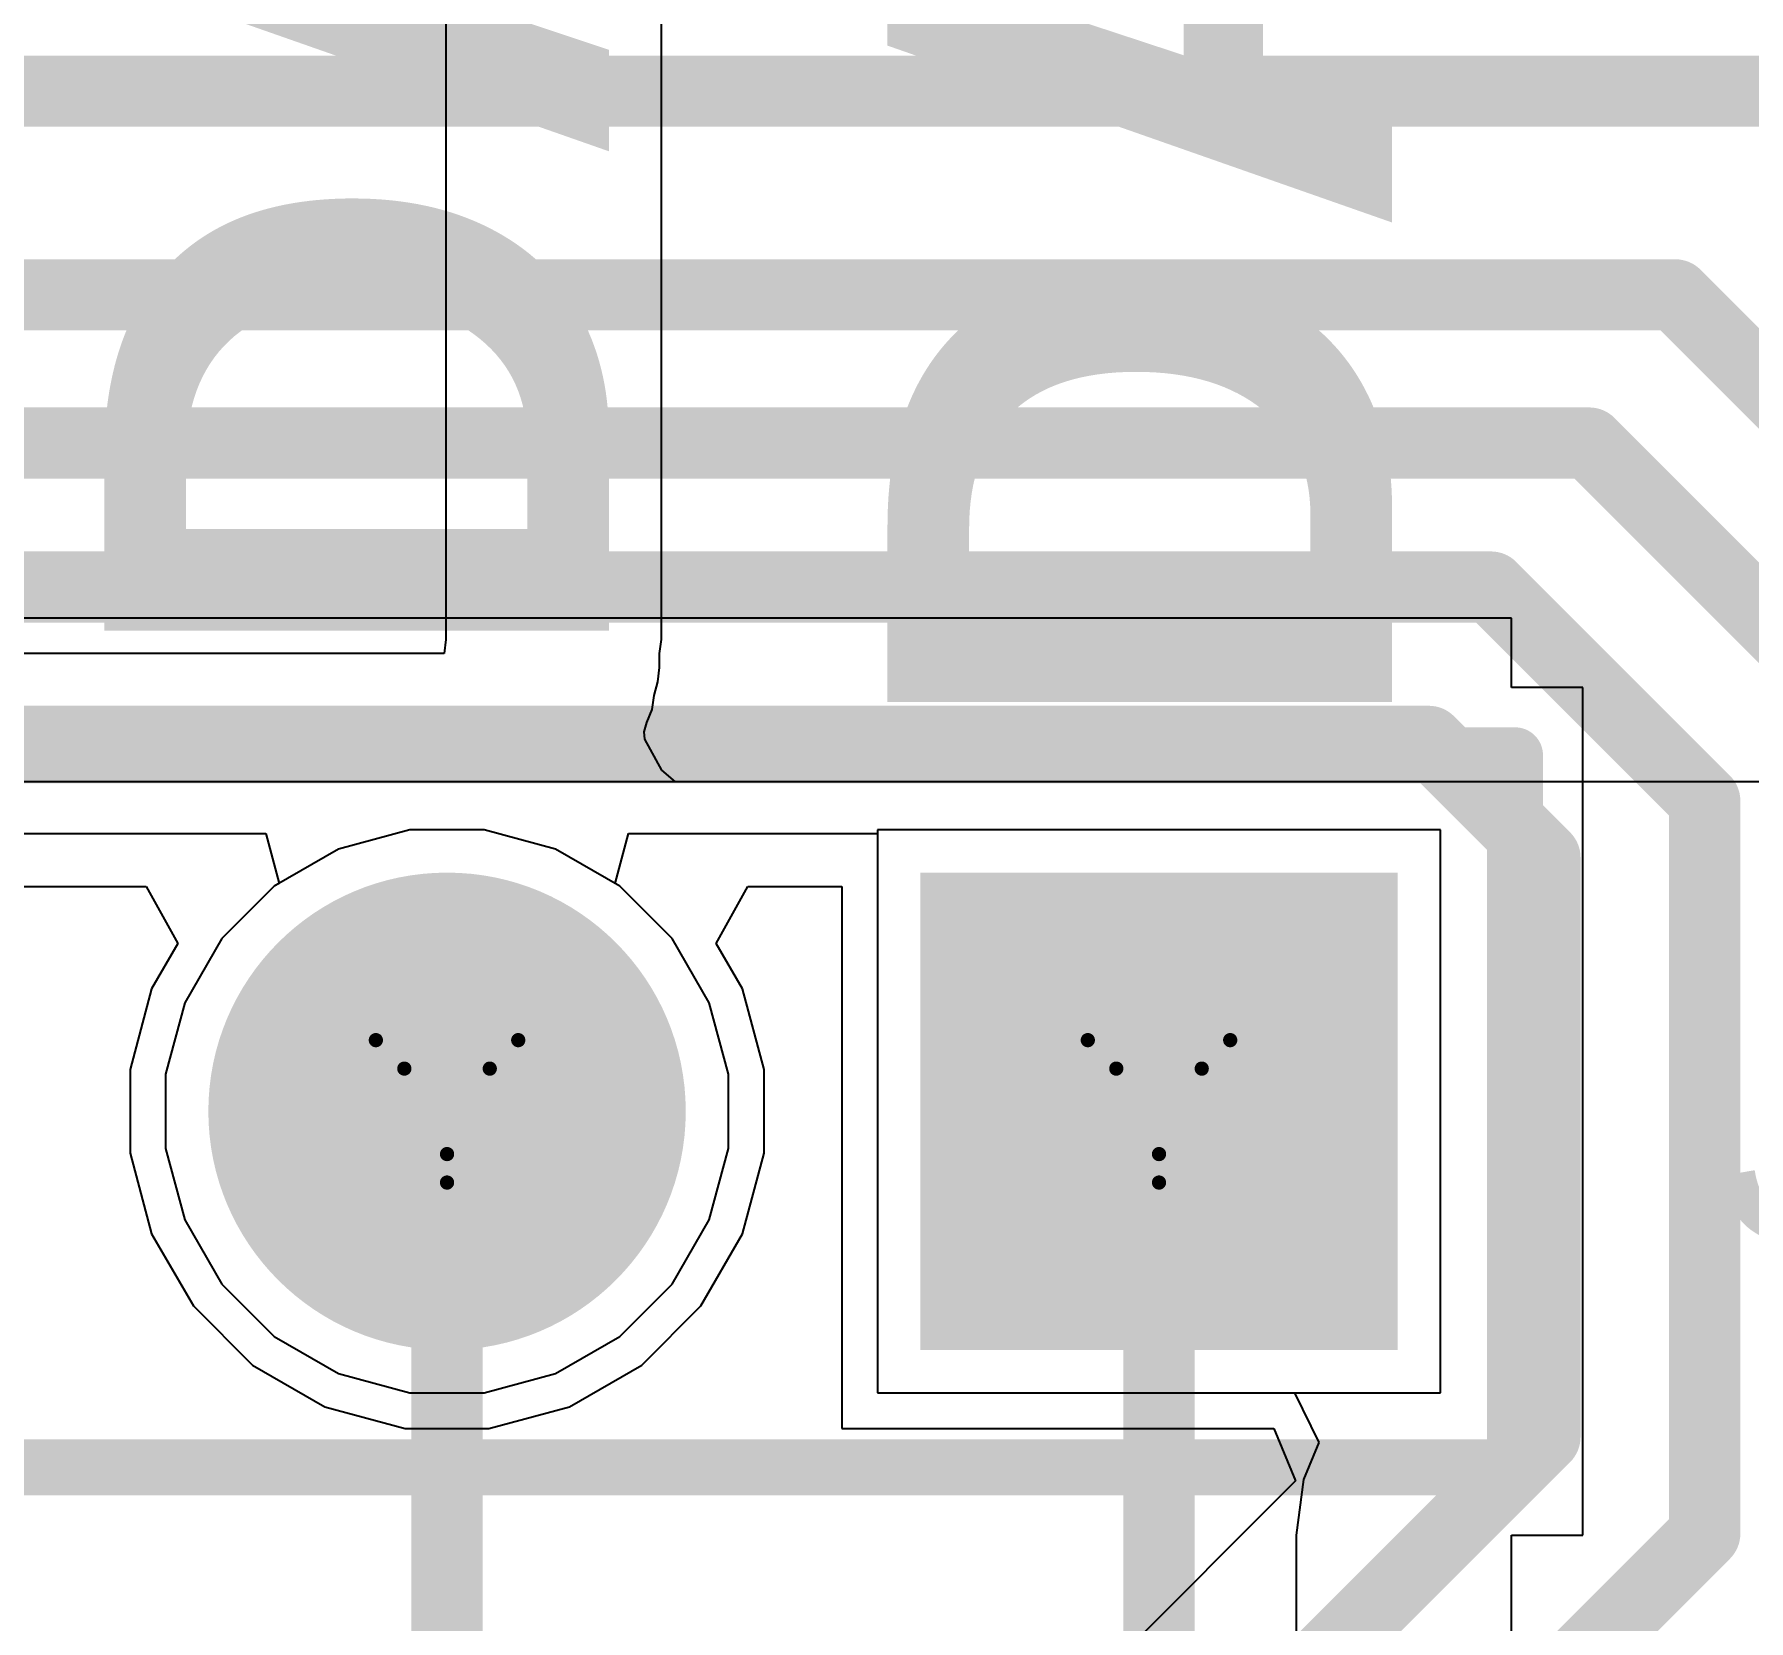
# Model space of a CAD drawing. Header units: inches. Extents: x 0 to 5379, y 0 to 5429.
# Drawn here: x 110.84 to 116.96, y 144.38 to 150.04 of the extents above; entities that cross this region are included whole.
import ezdxf

# ---------------------------------------------------------------- set-up
doc = ezdxf.new("R2010")
doc.units = ezdxf.units.IN
for name, color, linetype in [('Bottom Layer', 5, 'Continuous'), ('Bottom Solder', 6, 'Continuous'), ('Drill Drawing', 1, 'Continuous'), ('GND01', 16, 'Continuous'), ('GND02', 76, 'Continuous'), ('Multi-Layer', 9, 'Continuous'), ('Pad Holes', 156, 'Continuous'), ('PWR', 156, 'Continuous'), ('SIG 01', 90, 'Continuous'), ('Top Layer', 1, 'Continuous'), ('Top Overlay', 2, 'Continuous'), ('Top Solder', 216, 'Continuous')]:
    doc.layers.add(name, color=color, linetype=linetype)
doc.styles.add('Arial', font='', dxfattribs={"height": 0.2})
doc.styles.add('Arial_Bold', font='', dxfattribs={"height": 0.2})
doc.styles.get('Arial').set_extended_font_data('Arial')
doc.styles.get('Arial_Bold').set_extended_font_data('Arial', bold=True)

# ---------------------------------------------------------------- blocks, each defined once
blk = doc.blocks.new('HDR1X3__799')
at = {"layer": 'Bottom Layer'}
blk.add_hatch(color=5, dxfattribs=at).paths.add_polyline_path([(-0.75, 0.75), (0.75, 0.75), (0.75, -0.75), (-0.75, -0.75)])
h = blk.add_hatch(color=5, dxfattribs=at)
edge = h.paths.add_edge_path()
edge.add_arc((2.54, 0), 0.75, 0, 360)
at = {"layer": 'Bottom Solder'}
blk.add_hatch(color=6, dxfattribs=at).paths.add_polyline_path([(-0.8516, 0.8516), (0.8516, 0.8516), (0.8516, -0.8516), (-0.8516, -0.8516)])
h = blk.add_hatch(color=6, dxfattribs=at)
edge = h.paths.add_edge_path()
edge.add_arc((2.54, 0), 0.8516, 0, 360)
at = {"layer": 'GND01'}
blk.add_hatch(color=16, dxfattribs=at).paths.add_polyline_path([(-0.75, 0.75), (0.75, 0.75), (0.75, -0.75), (-0.75, -0.75)])
h = blk.add_hatch(color=16, dxfattribs=at)
edge = h.paths.add_edge_path()
edge.add_arc((2.54, 0), 0.75, 0, 360)
at = {"layer": 'GND02'}
blk.add_hatch(color=76, dxfattribs=at).paths.add_polyline_path([(-0.75, 0.75), (0.75, 0.75), (0.75, -0.75), (-0.75, -0.75)])
h = blk.add_hatch(color=76, dxfattribs=at)
edge = h.paths.add_edge_path()
edge.add_arc((2.54, 0), 0.75, 0, 360)
at = {"layer": 'Multi-Layer'}
blk.add_hatch(color=9, dxfattribs=at).paths.add_polyline_path([(-0.75, 0.75), (0.75, 0.75), (0.75, -0.75), (-0.75, -0.75)])
h = blk.add_hatch(color=9, dxfattribs=at)
edge = h.paths.add_edge_path()
edge.add_arc((2.54, 0), 0.75, 0, 360)
at = {"layer": 'Pad Holes'}
h = blk.add_hatch(color=7, dxfattribs=at)
edge = h.paths.add_edge_path()
edge.add_arc((0, 0), 0.45, 0, 360)
h = blk.add_hatch(color=7, dxfattribs=at)
edge = h.paths.add_edge_path()
edge.add_arc((2.54, 0), 0.45, 0, 360)
at = {"layer": 'PWR'}
blk.add_hatch(color=156, dxfattribs=at).paths.add_polyline_path([(-0.75, 0.75), (0.75, 0.75), (0.75, -0.75), (-0.75, -0.75)])
h = blk.add_hatch(color=156, dxfattribs=at)
edge = h.paths.add_edge_path()
edge.add_arc((2.54, 0), 0.75, 0, 360)
at = {"layer": 'SIG 01'}
blk.add_hatch(color=90, dxfattribs=at).paths.add_polyline_path([(-0.75, 0.75), (0.75, 0.75), (0.75, -0.75), (-0.75, -0.75)])
h = blk.add_hatch(color=90, dxfattribs=at)
edge = h.paths.add_edge_path()
edge.add_arc((2.54, 0), 0.75, 0, 360)
at = {"layer": 'Top Layer'}
blk.add_hatch(color=1, dxfattribs=at).paths.add_polyline_path([(-0.75, 0.75), (0.75, 0.75), (0.75, -0.75), (-0.75, -0.75)])
h = blk.add_hatch(color=1, dxfattribs=at)
edge = h.paths.add_edge_path()
edge.add_arc((2.54, 0), 0.75, 0, 360)
at = {"layer": 'Top Solder'}
blk.add_hatch(color=216, dxfattribs=at).paths.add_polyline_path([(-0.8516, 0.8516), (0.8516, 0.8516), (0.8516, -0.8516), (-0.8516, -0.8516)])
h = blk.add_hatch(color=216, dxfattribs=at)
edge = h.paths.add_edge_path()
edge.add_arc((2.54, 0), 0.8516, 0, 360)
at = {"layer": 'Top Overlay'}
for points in [[(6.35, 1.27, 0.2, 0.2, 0), (-1.27, 1.27, 0.2, 0.2, 0)], [(-1.27, 1.27, 0.2, 0.2, 0), (-1.27, -1.27, 0.2, 0.2, 0)], [(6.35, -1.27, 0.2, 0.2, 0), (-1.27, -1.27, 0.2, 0.2, 0)]]:
    blk.add_lwpolyline(points, format="xyseb", dxfattribs=at)
for points in [[(-1.32, 1.27, 0.1, 0.1, 1), (-1.22, 1.27, 0.1, 0.1, 1)], [(-1.32, 1.27, 0.1, 0.1, 1), (-1.22, 1.27, 0.1, 0.1, 1)], [(-1.32, -1.27, 0.1, 0.1, 1), (-1.22, -1.27, 0.1, 0.1, 1)], [(-1.32, -1.27, 0.1, 0.1, 1), (-1.22, -1.27, 0.1, 0.1, 1)]]:
    blk.add_lwpolyline(points, format="xyseb", close=True, dxfattribs=at)

msp = doc.modelspace()

# ---------------------------------------------------------------- linework, layer by layer
at = {"layer": 'Bottom Layer'}
for p, q in [((116.1098, 147.955), (89.8906, 147.955)), ((116.1098, 147.7073), (116.1098, 147.955)), ((116.3638, 147.7073), (116.1098, 147.7073)), ((116.3638, 144.6833), (116.3638, 147.7073)), ((89.8906, 147.1864), (111.6649, 147.1864)), ((111.6649, 147.1864), (111.7125, 147.0086)), ((112.9111, 147.0086), (112.9588, 147.1864)), ((112.9588, 147.1864), (113.8478, 147.1864)), ((113.8478, 147.1864), (113.8478, 145.1913)), ((111.6953, 146.9987), (111.5084, 146.8118)), ((111.7125, 147.0086), (111.6953, 146.9987)), ((112.9283, 146.9987), (112.9111, 147.0086)), ((113.1152, 146.8118), (112.9283, 146.9987)), ((111.5084, 146.8118), (111.3762, 146.5828)), ((113.2474, 146.5828), (113.1152, 146.8118)), ((111.3762, 146.5828), (111.3078, 146.3275)), ((113.3158, 146.3275), (113.2474, 146.5828)), ((111.3078, 146.3275), (111.3078, 146.0631)), ((113.3158, 146.0631), (113.3158, 146.3275)), ((111.3078, 146.0631), (111.3762, 145.8078)), ((113.2474, 145.8078), (113.3158, 146.0631)), ((111.3762, 145.8078), (111.5084, 145.5788)), ((113.1152, 145.5788), (113.2474, 145.8078)), ((111.5084, 145.5788), (111.6953, 145.3919)), ((112.9283, 145.3919), (113.1152, 145.5788)), ((111.6953, 145.3919), (111.9243, 145.2597)), ((112.6993, 145.2597), (112.9283, 145.3919)), ((111.9243, 145.2597), (112.1796, 145.1913)), ((112.444, 145.1913), (112.6993, 145.2597)), ((112.1796, 145.1913), (112.444, 145.1913)), ((113.8478, 145.1913), (115.3356, 145.1913)), ((115.3356, 145.1913), (115.4218, 145.0135)), ((115.4218, 145.0135), (115.3674, 144.8822)), ((115.3674, 144.8822), (115.3412, 144.6833)), ((115.3412, 144.6833), (115.3412, 143.6935)), ((116.1098, 143.6935), (116.1098, 144.6833)), ((116.1098, 144.6833), (116.3638, 144.6833))]:
    msp.add_line(p, q, dxfattribs=at)
at = {"layer": 'Drill Drawing'}
for points in [[(112.0578, 146.4493, 0.0508, 0.0508, 0), (112.5658, 146.4493, 0.0508, 0.0508, 0)], [(112.0578, 146.4493, 0.0508, 0.0508, 0), (112.3118, 145.9413, 0.0508, 0.0508, 0)], [(112.3118, 145.9413, 0.0508, 0.0508, 0), (112.5658, 146.4493, 0.0508, 0.0508, 0)], [(114.5978, 146.4493, 0.0508, 0.0508, 0), (115.1058, 146.4493, 0.0508, 0.0508, 0)], [(114.5978, 146.4493, 0.0508, 0.0508, 0), (114.8518, 145.9413, 0.0508, 0.0508, 0)], [(114.8518, 145.9413, 0.0508, 0.0508, 0), (115.1058, 146.4493, 0.0508, 0.0508, 0)], [(112.1594, 146.3477, 0.0508, 0.0508, 0), (112.4642, 146.3477, 0.0508, 0.0508, 0)], [(112.1594, 146.3477, 0.0508, 0.0508, 0), (112.3118, 146.0429, 0.0508, 0.0508, 0)], [(112.3118, 146.0429, 0.0508, 0.0508, 0), (112.4642, 146.3477, 0.0508, 0.0508, 0)], [(114.6994, 146.3477, 0.0508, 0.0508, 0), (115.0042, 146.3477, 0.0508, 0.0508, 0)], [(114.6994, 146.3477, 0.0508, 0.0508, 0), (114.8518, 146.0429, 0.0508, 0.0508, 0)], [(114.8518, 146.0429, 0.0508, 0.0508, 0), (115.0042, 146.3477, 0.0508, 0.0508, 0)]]:
    msp.add_lwpolyline(points, format="xyseb", dxfattribs=at)
for points in [[(112.0451, 146.4493, 0.0254, 0.0254, 1), (112.0705, 146.4493, 0.0254, 0.0254, 1)], [(112.0451, 146.4493, 0.0254, 0.0254, 1), (112.0705, 146.4493, 0.0254, 0.0254, 1)], [(112.5531, 146.4493, 0.0254, 0.0254, 1), (112.5785, 146.4493, 0.0254, 0.0254, 1)], [(112.5531, 146.4493, 0.0254, 0.0254, 1), (112.5785, 146.4493, 0.0254, 0.0254, 1)], [(114.5851, 146.4493, 0.0254, 0.0254, 1), (114.6105, 146.4493, 0.0254, 0.0254, 1)], [(114.5851, 146.4493, 0.0254, 0.0254, 1), (114.6105, 146.4493, 0.0254, 0.0254, 1)], [(115.0931, 146.4493, 0.0254, 0.0254, 1), (115.1185, 146.4493, 0.0254, 0.0254, 1)], [(115.0931, 146.4493, 0.0254, 0.0254, 1), (115.1185, 146.4493, 0.0254, 0.0254, 1)], [(112.1467, 146.3477, 0.0254, 0.0254, 1), (112.1721, 146.3477, 0.0254, 0.0254, 1)], [(112.1467, 146.3477, 0.0254, 0.0254, 1), (112.1721, 146.3477, 0.0254, 0.0254, 1)], [(112.4515, 146.3477, 0.0254, 0.0254, 1), (112.4769, 146.3477, 0.0254, 0.0254, 1)], [(112.4515, 146.3477, 0.0254, 0.0254, 1), (112.4769, 146.3477, 0.0254, 0.0254, 1)], [(114.6867, 146.3477, 0.0254, 0.0254, 1), (114.7121, 146.3477, 0.0254, 0.0254, 1)], [(114.6867, 146.3477, 0.0254, 0.0254, 1), (114.7121, 146.3477, 0.0254, 0.0254, 1)], [(114.9915, 146.3477, 0.0254, 0.0254, 1), (115.0169, 146.3477, 0.0254, 0.0254, 1)], [(114.9915, 146.3477, 0.0254, 0.0254, 1), (115.0169, 146.3477, 0.0254, 0.0254, 1)], [(112.2991, 146.0429, 0.0254, 0.0254, 1), (112.3245, 146.0429, 0.0254, 0.0254, 1)], [(112.2991, 146.0429, 0.0254, 0.0254, 1), (112.3245, 146.0429, 0.0254, 0.0254, 1)], [(114.8391, 146.0429, 0.0254, 0.0254, 1), (114.8645, 146.0429, 0.0254, 0.0254, 1)], [(114.8391, 146.0429, 0.0254, 0.0254, 1), (114.8645, 146.0429, 0.0254, 0.0254, 1)], [(112.2991, 145.9413, 0.0254, 0.0254, 1), (112.3245, 145.9413, 0.0254, 0.0254, 1)], [(112.2991, 145.9413, 0.0254, 0.0254, 1), (112.3245, 145.9413, 0.0254, 0.0254, 1)], [(114.8391, 145.9413, 0.0254, 0.0254, 1), (114.8645, 145.9413, 0.0254, 0.0254, 1)], [(114.8391, 145.9413, 0.0254, 0.0254, 1), (114.8645, 145.9413, 0.0254, 0.0254, 1)]]:
    msp.add_lwpolyline(points, format="xyseb", close=True, dxfattribs=at)
at = {"layer": 'GND01'}
for p, q in [((112.1796, 147.1993), (111.9243, 147.1309)), ((112.444, 147.1993), (112.1796, 147.1993)), ((112.6993, 147.1309), (112.444, 147.1993)), ((115.8558, 147.1993), (113.8478, 147.1993)), ((113.8478, 147.1993), (113.8478, 145.1913)), ((115.8558, 145.1913), (115.8558, 147.1993)), ((111.9243, 147.1309), (111.6953, 146.9987)), ((112.9283, 146.9987), (112.6993, 147.1309)), ((111.6953, 146.9987), (111.5084, 146.8118)), ((113.1152, 146.8118), (112.9283, 146.9987)), ((111.5084, 146.8118), (111.3762, 146.5828)), ((113.2474, 146.5828), (113.1152, 146.8118)), ((111.3762, 146.5828), (111.3078, 146.3275)), ((113.3158, 146.3275), (113.2474, 146.5828)), ((111.3078, 146.3275), (111.3078, 146.0631)), ((113.3158, 146.0631), (113.3158, 146.3275)), ((111.3078, 146.0631), (111.3762, 145.8078)), ((113.2474, 145.8078), (113.3158, 146.0631)), ((111.3762, 145.8078), (111.5084, 145.5788)), ((113.1152, 145.5788), (113.2474, 145.8078)), ((111.5084, 145.5788), (111.6953, 145.3919)), ((112.9283, 145.3919), (113.1152, 145.5788)), ((111.6953, 145.3919), (111.9243, 145.2597)), ((112.6993, 145.2597), (112.9283, 145.3919)), ((111.9243, 145.2597), (112.1796, 145.1913)), ((112.444, 145.1913), (112.6993, 145.2597)), ((112.1796, 145.1913), (112.444, 145.1913)), ((113.8478, 145.1913), (115.8558, 145.1913))]:
    msp.add_line(p, q, dxfattribs=at)
at = {"layer": 'GND02'}
for p, q in [((112.1796, 147.1993), (111.9243, 147.1309)), ((112.444, 147.1993), (112.1796, 147.1993)), ((112.6993, 147.1309), (112.444, 147.1993)), ((115.8558, 147.1993), (113.8478, 147.1993)), ((113.8478, 147.1993), (113.8478, 145.1913)), ((115.8558, 145.1913), (115.8558, 147.1993)), ((111.9243, 147.1309), (111.6953, 146.9987)), ((112.9283, 146.9987), (112.6993, 147.1309)), ((111.6953, 146.9987), (111.5084, 146.8118)), ((113.1152, 146.8118), (112.9283, 146.9987)), ((111.5084, 146.8118), (111.3762, 146.5828)), ((113.2474, 146.5828), (113.1152, 146.8118)), ((111.3762, 146.5828), (111.3078, 146.3275)), ((113.3158, 146.3275), (113.2474, 146.5828)), ((111.3078, 146.3275), (111.3078, 146.0631)), ((113.3158, 146.0631), (113.3158, 146.3275)), ((111.3078, 146.0631), (111.3762, 145.8078)), ((113.2474, 145.8078), (113.3158, 146.0631)), ((111.3762, 145.8078), (111.5084, 145.5788)), ((113.1152, 145.5788), (113.2474, 145.8078)), ((111.5084, 145.5788), (111.6953, 145.3919)), ((112.9283, 145.3919), (113.1152, 145.5788)), ((111.6953, 145.3919), (111.9243, 145.2597)), ((112.6993, 145.2597), (112.9283, 145.3919)), ((111.9243, 145.2597), (112.1796, 145.1913)), ((112.444, 145.1913), (112.6993, 145.2597)), ((112.1796, 145.1913), (112.444, 145.1913)), ((113.8478, 145.1913), (115.8558, 145.1913))]:
    msp.add_line(p, q, dxfattribs=at)
at = {"layer": 'PWR'}
for p, q in [((112.1796, 147.1993), (111.9243, 147.1309)), ((112.444, 147.1993), (112.1796, 147.1993)), ((112.6993, 147.1309), (112.444, 147.1993)), ((115.8558, 147.1993), (113.8478, 147.1993)), ((113.8478, 147.1993), (113.8478, 145.1913)), ((115.8558, 145.1913), (115.8558, 147.1993)), ((111.9243, 147.1309), (111.6953, 146.9987)), ((112.9283, 146.9987), (112.6993, 147.1309)), ((111.6953, 146.9987), (111.5084, 146.8118)), ((113.1152, 146.8118), (112.9283, 146.9987)), ((111.5084, 146.8118), (111.3762, 146.5828)), ((113.2474, 146.5828), (113.1152, 146.8118)), ((111.3762, 146.5828), (111.3078, 146.3275)), ((113.3158, 146.3275), (113.2474, 146.5828)), ((111.3078, 146.3275), (111.3078, 146.0631)), ((113.3158, 146.0631), (113.3158, 146.3275)), ((111.3078, 146.0631), (111.3762, 145.8078)), ((113.2474, 145.8078), (113.3158, 146.0631)), ((111.3762, 145.8078), (111.5084, 145.5788)), ((113.1152, 145.5788), (113.2474, 145.8078)), ((111.5084, 145.5788), (111.6953, 145.3919)), ((112.9283, 145.3919), (113.1152, 145.5788)), ((111.6953, 145.3919), (111.9243, 145.2597)), ((112.6993, 145.2597), (112.9283, 145.3919)), ((111.9243, 145.2597), (112.1796, 145.1913)), ((112.444, 145.1913), (112.6993, 145.2597)), ((112.1796, 145.1913), (112.444, 145.1913)), ((113.8478, 145.1913), (115.8558, 145.1913))]:
    msp.add_line(p, q, dxfattribs=at)
at = {"layer": 'SIG 01'}
for p, q in [((108.6764, 146.9972), (111.2384, 146.9972)), ((111.2384, 146.9972), (111.3515, 146.794)), ((113.2721, 146.794), (113.3852, 146.9972)), ((113.3852, 146.9972), (113.7208, 146.9972)), ((113.7208, 146.9972), (113.7208, 145.0643)), ((111.3515, 146.794), (111.2579, 146.6319)), ((113.3657, 146.6319), (113.2721, 146.794)), ((111.2579, 146.6319), (111.1808, 146.3442)), ((113.4428, 146.3442), (113.3657, 146.6319)), ((111.1808, 146.3442), (111.1808, 146.0464)), ((113.4428, 146.0464), (113.4428, 146.3442)), ((111.1808, 146.0464), (111.2579, 145.7588)), ((113.3657, 145.7588), (113.4428, 146.0464)), ((111.2579, 145.7588), (111.4068, 145.5009)), ((113.2168, 145.5009), (113.3657, 145.7588)), ((111.4068, 145.5009), (111.6174, 145.2903)), ((113.0063, 145.2903), (113.2168, 145.5009)), ((111.6174, 145.2903), (111.8753, 145.1414)), ((112.7484, 145.1414), (113.0063, 145.2903)), ((111.8753, 145.1414), (112.1629, 145.0643)), ((112.4607, 145.0643), (112.7484, 145.1414)), ((112.1629, 145.0643), (112.4607, 145.0643)), ((113.7208, 145.0643), (115.2613, 145.0643)), ((115.2613, 145.0643), (115.3391, 144.8766)), ((115.3391, 144.8766), (114.6911, 144.2286))]:
    msp.add_line(p, q, dxfattribs=at)
for points in [[(101.2397, 149.8346, 0.254, 0.254, 0), (117.1401, 149.8346, 0.254, 0.254, 0)], [(107.4262, 149.1079, 0.254, 0.254, 0), (116.694, 149.1079, 0.254, 0.254, 0)], [(116.694, 149.1079, 0.254, 0.254, 0), (117.8625, 147.9394, 0.254, 0.254, 0)], [(107.7362, 148.5794, 0.254, 0.254, 0), (116.3868, 148.5794, 0.254, 0.254, 0)], [(116.3868, 148.5794, 0.254, 0.254, 0), (117.3348, 147.6314, 0.254, 0.254, 0)], [(108.1323, 148.0657, 0.254, 0.254, 0), (116.0362, 148.0657, 0.254, 0.254, 0)], [(116.0362, 148.0657, 0.254, 0.254, 0), (116.7988, 147.3031, 0.254, 0.254, 0)], [(108.4618, 147.5151, 0.254, 0.254, 0), (115.8144, 147.5151, 0.254, 0.254, 0)], [(115.8144, 147.5151, 0.254, 0.254, 0), (116.2286, 147.1009, 0.254, 0.254, 0)], [(116.7988, 144.6889, 0.254, 0.254, 0), (116.7988, 147.3031, 0.254, 0.254, 0)], [(116.2286, 145.0336, 0.254, 0.254, 0), (116.2286, 147.1009, 0.254, 0.254, 0)], [(115.0573, 143.8623, 0.254, 0.254, 0), (116.2286, 145.0336, 0.254, 0.254, 0)], [(115.6471, 143.5372, 0.254, 0.254, 0), (116.7988, 144.6889, 0.254, 0.254, 0)]]:
    msp.add_lwpolyline(points, format="xyseb", dxfattribs=at)
for points in [[(116.6305, 149.1079, 0.127, 0.127, 1), (116.7575, 149.1079, 0.127, 0.127, 1)], [(116.6305, 149.1079, 0.127, 0.127, 1), (116.7575, 149.1079, 0.127, 0.127, 1)], [(116.3233, 148.5794, 0.127, 0.127, 1), (116.4503, 148.5794, 0.127, 0.127, 1)], [(116.3233, 148.5794, 0.127, 0.127, 1), (116.4503, 148.5794, 0.127, 0.127, 1)], [(115.9727, 148.0657, 0.127, 0.127, 1), (116.0997, 148.0657, 0.127, 0.127, 1)], [(115.9727, 148.0657, 0.127, 0.127, 1), (116.0997, 148.0657, 0.127, 0.127, 1)], [(115.7509, 147.5151, 0.127, 0.127, 1), (115.8779, 147.5151, 0.127, 0.127, 1)], [(115.7509, 147.5151, 0.127, 0.127, 1), (115.8779, 147.5151, 0.127, 0.127, 1)], [(116.7353, 147.3031, 0.127, 0.127, 1), (116.8623, 147.3031, 0.127, 0.127, 1)], [(116.7353, 147.3031, 0.127, 0.127, 1), (116.8623, 147.3031, 0.127, 0.127, 1)], [(116.1651, 147.1009, 0.127, 0.127, 1), (116.2921, 147.1009, 0.127, 0.127, 1)], [(116.1651, 147.1009, 0.127, 0.127, 1), (116.2921, 147.1009, 0.127, 0.127, 1)], [(116.1651, 145.0336, 0.127, 0.127, 1), (116.2921, 145.0336, 0.127, 0.127, 1)], [(116.1651, 145.0336, 0.127, 0.127, 1), (116.2921, 145.0336, 0.127, 0.127, 1)], [(116.7353, 144.6889, 0.127, 0.127, 1), (116.8623, 144.6889, 0.127, 0.127, 1)], [(116.7353, 144.6889, 0.127, 0.127, 1), (116.8623, 144.6889, 0.127, 0.127, 1)]]:
    msp.add_lwpolyline(points, format="xyseb", close=True, dxfattribs=at)
at = {"layer": 'Top Layer'}
for p, q in [((112.308, 155.0111), (112.308, 147.8784)), ((113.0766, 147.8784), (113.0766, 155.0111)), ((112.308, 147.8784), (112.3014, 147.828)), ((113.07, 147.8284), (113.0766, 147.8784)), ((112.3014, 147.828), (107.5956, 147.828)), ((113.0634, 147.7277), (113.07, 147.7781)), ((113.07, 147.7781), (113.07, 147.8284)), ((113.0503, 147.679), (113.0634, 147.7277)), ((113.0438, 147.6291), (113.0503, 147.679)), ((113.0245, 147.5825), (113.0438, 147.6291)), ((113.0154, 147.5486), (113.0245, 147.5825)), ((113.0177, 147.5224), (113.0154, 147.5486)), ((113.0778, 147.4122), (113.0177, 147.5224)), ((113.1264, 147.3708), (113.0778, 147.4122)), ((301.9806, 147.3708), (0.381, 147.3708)), ((137.0784, 147.3708), (113.1264, 147.3708))]:
    msp.add_line(p, q, dxfattribs=at)
for points in [[(112.3118, 142.9855, 0.254, 0.254, 0), (112.3118, 146.1953, 0.254, 0.254, 0)], [(114.8518, 142.574, 0.254, 0.254, 0), (114.8518, 146.1953, 0.254, 0.254, 0)]]:
    msp.add_lwpolyline(points, format="xyseb", dxfattribs=at)
for points in [[(112.2483, 146.1953, 0.127, 0.127, 1), (112.3753, 146.1953, 0.127, 0.127, 1)], [(114.7883, 146.1953, 0.127, 0.127, 1), (114.9153, 146.1953, 0.127, 0.127, 1)]]:
    msp.add_lwpolyline(points, format="xyseb", close=True, dxfattribs=at)

# ---------------------------------------------------------------- block references
at = {"rotation": 180}
msp.add_blockref('HDR1X3__799', (114.8518, 146.1953), dxfattribs=at)

# ---------------------------------------------------------------- texts
at = {"layer": 'Top Overlay', "style": 'Arial_Bold'}
for s, p in [('DAC2', (112.8891, 147.7418)), ('DAC1', (115.6831, 147.4878))]:
    msp.add_text(s, height=1.8, rotation=90, dxfattribs=at).set_placement(p)
at = {"layer": 'Top Overlay', "style": 'Arial'}
msp.add_text('J40', height=0.9144, dxfattribs=at).set_placement((116.8404, 145.7381))

doc.saveas('drawing.dxf')
